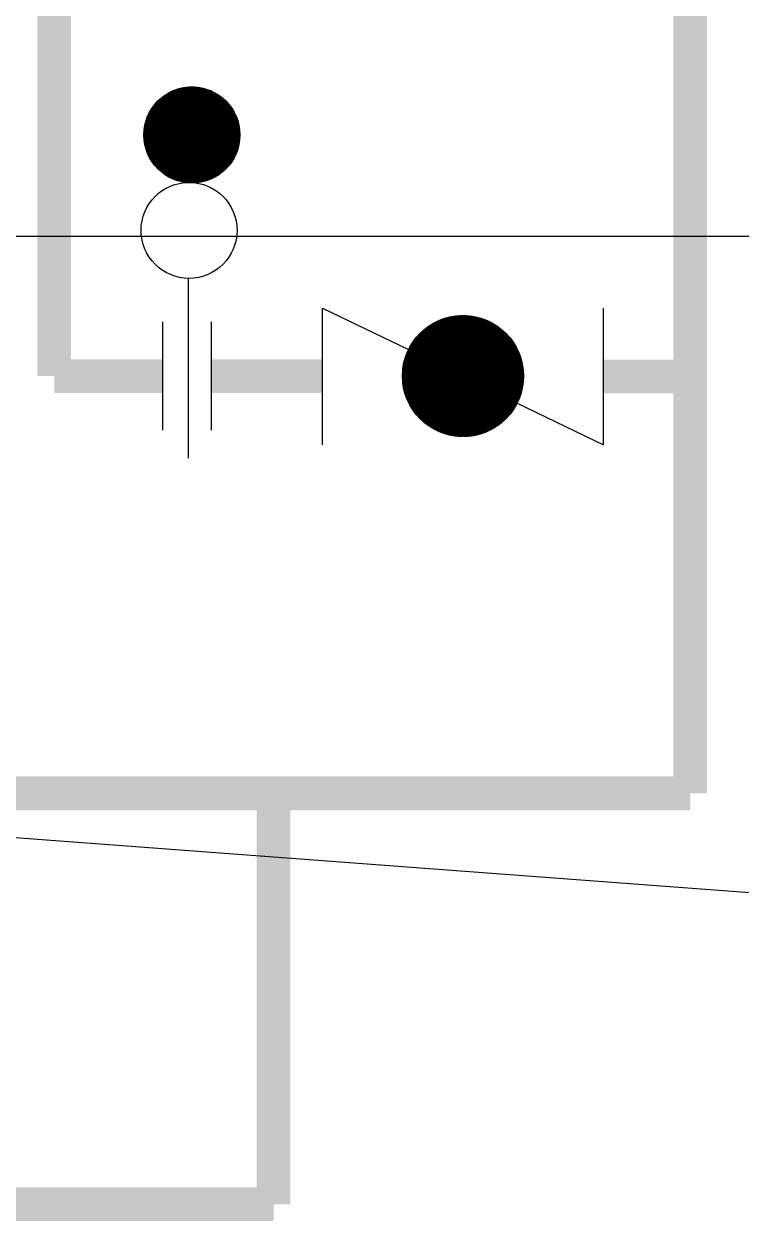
# Model space of a CAD drawing. Extents: x -22909.9 to -22897.8, y -4.7 to 4.1.
# Drawn here: x -22907.154 to -22906.835, y -0.223 to 0.309 of the extents above; entities that cross this region are included whole.
import ezdxf

# ---------------------------------------------------------------- set-up
doc = ezdxf.new("R2010")
doc.units = 0
doc.header["$MEASUREMENT"] = 0
doc.layers.get('0').update_dxf_attribs({"linetype": 'CONTINUOUS'})
for name, color, linetype in [('CALOR', 1, 'CONTINUOUS'), ('DESCARGA', 5, 'CONTINUOUS'), ('DIB-018', 6, 'CONTINUOUS'), ('DIB-065', 4, 'CONTINUOUS')]:
    doc.layers.add(name, color=color, linetype=linetype)

# ---------------------------------------------------------------- blocks, each defined once
blk = doc.blocks.new('*X15')
at = {"color": 0}
for p, q in [((7.539, 3.87018), (7.56069, 3.89187)), ((7.539, 3.87035), (7.56052, 3.89187)), ((7.539, 3.87053), (7.56034, 3.89187)), ((7.539, 3.87071), (7.56016, 3.89187)), ((7.539, 3.87089), (7.55998, 3.89187)), ((7.53901, 3.86983), (7.56104, 3.89186)), ((7.53901, 3.87001), (7.56087, 3.89186)), ((7.53901, 3.87107), (7.5598, 3.89186)), ((7.53901, 3.87125), (7.55962, 3.89186)), ((7.53902, 3.86966), (7.56121, 3.89185)), ((7.53902, 3.87143), (7.55944, 3.89185)), ((7.53903, 3.86949), (7.56138, 3.89185)), ((7.53903, 3.86933), (7.56154, 3.89184)), ((7.53903, 3.87162), (7.55925, 3.89184)), ((7.53904, 3.86916), (7.56171, 3.89183)), ((7.53904, 3.87181), (7.55907, 3.89183)), ((7.53905, 3.87199), (7.55888, 3.89182)), ((7.53906, 3.86899), (7.56188, 3.89182)), ((7.53906, 3.87218), (7.55869, 3.89181)), ((7.53907, 3.86883), (7.56204, 3.8918)), ((7.53908, 3.86867), (7.5622, 3.89179)), ((7.53908, 3.87238), (7.55849, 3.89179)), ((7.5391, 3.86851), (7.56237, 3.89177)), ((7.5391, 3.87257), (7.5583, 3.89177)), ((7.53911, 3.86834), (7.56253, 3.89176)), ((7.53912, 3.87277), (7.5581, 3.89175)), ((7.53913, 3.86818), (7.56269, 3.89174)), ((7.53914, 3.87297), (7.5579, 3.89173)), ((7.53915, 3.86803), (7.56284, 3.89172)), ((7.53916, 3.87317), (7.5577, 3.89171)), ((7.53917, 3.86787), (7.563, 3.8917)), ((7.53919, 3.86771), (7.56316, 3.89168)), ((7.53919, 3.87337), (7.5575, 3.89168)), ((7.53921, 3.86756), (7.56331, 3.89166)), ((7.53922, 3.87358), (7.55729, 3.89165)), ((7.53923, 3.8674), (7.56347, 3.89164)), ((7.53925, 3.86725), (7.56362, 3.89162)), ((7.53925, 3.87378), (7.55709, 3.89162)), ((7.53928, 3.8671), (7.56377, 3.89159)), ((7.53928, 3.87399), (7.55688, 3.89159)), ((7.5393, 3.86694), (7.56393, 3.89157)), ((7.53932, 3.87421), (7.55666, 3.89155)), ((7.53933, 3.86679), (7.56408, 3.89154)), ((7.53936, 3.86664), (7.56423, 3.89151)), ((7.53936, 3.87442), (7.55645, 3.89151)), ((7.53939, 3.8665), (7.56438, 3.89149)), ((7.5394, 3.87464), (7.55623, 3.89147)), ((7.53941, 3.86635), (7.56452, 3.89146)), ((7.53944, 3.8662), (7.56467, 3.89143)), ((7.53944, 3.87486), (7.55601, 3.89143)), ((7.53947, 3.86606), (7.56482, 3.8914)), ((7.53949, 3.87509), (7.55578, 3.89138)), ((7.53951, 3.86591), (7.56496, 3.89136)), ((7.53954, 3.86577), (7.5651, 3.89133)), ((7.53954, 3.87531), (7.55556, 3.89133)), ((7.53957, 3.86562), (7.56525, 3.8913)), ((7.5396, 3.87555), (7.55532, 3.89127)), ((7.53961, 3.86548), (7.56539, 3.89126)), ((7.53964, 3.86534), (7.56553, 3.89123)), ((7.53965, 3.87578), (7.55509, 3.89122)), ((7.53968, 3.8652), (7.56567, 3.89119)), ((7.53971, 3.86506), (7.56581, 3.89116)), ((7.53972, 3.87602), (7.55485, 3.89115)), ((7.53975, 3.86492), (7.56595, 3.89112)), ((7.53978, 3.87626), (7.55461, 3.89109)), ((7.53979, 3.86478), (7.56609, 3.89108)), ((7.53983, 3.86464), (7.56623, 3.89104)), ((7.53985, 3.87651), (7.55436, 3.89102)), ((7.53987, 3.8645), (7.56637, 3.891)), ((7.53991, 3.86437), (7.5665, 3.89096)), ((7.53993, 3.87676), (7.55411, 3.89094)), ((7.53995, 3.86423), (7.56664, 3.89092)), ((7.53999, 3.8641), (7.56677, 3.89088)), ((7.54001, 3.87702), (7.55385, 3.89086)), ((7.54004, 3.86396), (7.56691, 3.89083)), ((7.54008, 3.86383), (7.56704, 3.89079)), ((7.54009, 3.87728), (7.55359, 3.89078)), ((7.54012, 3.8637), (7.56717, 3.89075)), ((7.54017, 3.86357), (7.5673, 3.8907)), ((7.54019, 3.87755), (7.55332, 3.89068)), ((7.54021, 3.86344), (7.56743, 3.89066)), ((7.54026, 3.86331), (7.56756, 3.89061)), ((7.54028, 3.87782), (7.55305, 3.89059)), ((7.54031, 3.86318), (7.56769, 3.89056)), ((7.54036, 3.86305), (7.56782, 3.89051)), ((7.54039, 3.87811), (7.55277, 3.89048)), ((7.5404, 3.86292), (7.56795, 3.89047)), ((7.54045, 3.86279), (7.56808, 3.89042)), ((7.5405, 3.86266), (7.56821, 3.89037)), ((7.5405, 3.87839), (7.55248, 3.89037)), ((7.54055, 3.86254), (7.56833, 3.89032)), ((7.54061, 3.86241), (7.56846, 3.89027)), ((7.54062, 3.87869), (7.55218, 3.89025)), ((7.54066, 3.86229), (7.56858, 3.89021)), ((7.54071, 3.86216), (7.56871, 3.89016)), ((7.54075, 3.879), (7.55187, 3.89012)), ((7.54076, 3.86204), (7.56883, 3.89011)), ((7.54082, 3.86192), (7.56895, 3.89005)), ((7.54087, 3.86179), (7.56908, 3.89)), ((7.54089, 3.87931), (7.55156, 3.88998)), ((7.54093, 3.86167), (7.5692, 3.88994)), ((7.54098, 3.86155), (7.56932, 3.88989)), ((7.54104, 3.86143), (7.56944, 3.88983)), ((7.54104, 3.87964), (7.55123, 3.88983)), ((7.5411, 3.86131), (7.56956, 3.88978)), ((7.54115, 3.86119), (7.56968, 3.88972)), ((7.54121, 3.86107), (7.5698, 3.88966)), ((7.54121, 3.87998), (7.55089, 3.88966)), ((7.54127, 3.86096), (7.56991, 3.8896)), ((7.54133, 3.86084), (7.57003, 3.88954)), ((7.54139, 3.86072), (7.57015, 3.88948)), ((7.54139, 3.88034), (7.55053, 3.88948)), ((7.54145, 3.86061), (7.57027, 3.88942)), ((7.54151, 3.86049), (7.57038, 3.88936)), ((7.54157, 3.86038), (7.5705, 3.8893)), ((7.54159, 3.88072), (7.55015, 3.88928)), ((7.54164, 3.86026), (7.57061, 3.88924)), ((7.5417, 3.86015), (7.57072, 3.88917)), ((7.54176, 3.86003), (7.57084, 3.88911)), ((7.54181, 3.88112), (7.54975, 3.88906)), ((7.54183, 3.85992), (7.57095, 3.88904)), ((7.54189, 3.85981), (7.57106, 3.88898)), ((7.54196, 3.8597), (7.57117, 3.88891)), ((7.54202, 3.85959), (7.57128, 3.88885)), ((7.54206, 3.88155), (7.54933, 3.88881)), ((7.54209, 3.85948), (7.57139, 3.88878)), ((7.54216, 3.85937), (7.5715, 3.88872)), ((7.54222, 3.85926), (7.57161, 3.88865)), ((7.54229, 3.85915), (7.57172, 3.88858)), ((7.54235, 3.88201), (7.54886, 3.88852)), ((7.54236, 3.85904), (7.57183, 3.88851)), ((7.54243, 3.85893), (7.57194, 3.88844)), ((7.5425, 3.85883), (7.57204, 3.88837)), ((7.54257, 3.85872), (7.57215, 3.8883)), ((7.54264, 3.85861), (7.57226, 3.88823)), ((7.54269, 3.88253), (7.54834, 3.88818)), ((7.54271, 3.85851), (7.57236, 3.88816)), ((7.54278, 3.8584), (7.57247, 3.88809)), ((7.54286, 3.8583), (7.57257, 3.88802)), ((7.54293, 3.8582), (7.57268, 3.88794)), ((7.543, 3.85809), (7.57278, 3.88787)), ((7.54308, 3.85799), (7.57288, 3.88779)), ((7.54311, 3.88313), (7.54774, 3.88776)), ((7.54315, 3.85789), (7.57298, 3.88772)), ((7.54323, 3.85779), (7.57309, 3.88764)), ((7.5433, 3.85768), (7.57319, 3.88757)), ((7.54338, 3.85758), (7.57329, 3.88749)), ((7.54346, 3.85748), (7.57339, 3.88742)), ((7.54353, 3.85738), (7.57349, 3.88734)), ((7.54361, 3.85729), (7.57358, 3.88726)), ((7.54369, 3.85719), (7.57368, 3.88718)), ((7.54369, 3.88388), (7.54699, 3.88718)), ((7.54377, 3.85709), (7.57378, 3.8871)), ((7.54385, 3.85699), (7.57388, 3.88702)), ((7.54393, 3.8569), (7.57398, 3.88694)), ((7.54401, 3.8568), (7.57407, 3.88686)), ((7.54409, 3.8567), (7.57417, 3.88678)), ((7.54417, 3.85661), (7.57426, 3.8867)), ((7.54425, 3.85651), (7.57436, 3.88662)), ((7.54433, 3.85642), (7.57445, 3.88654)), ((7.54442, 3.85633), (7.57455, 3.88645)), ((7.5445, 3.85623), (7.57464, 3.88637)), ((7.54459, 3.85614), (7.57473, 3.88629)), ((7.54467, 3.85605), (7.57482, 3.8862)), ((7.54476, 3.85596), (7.57491, 3.88612)), ((7.54484, 3.85587), (7.57501, 3.88603)), ((7.54493, 3.85577), (7.5751, 3.88594)), ((7.54501, 3.85568), (7.57519, 3.88586)), ((7.54502, 3.88539), (7.54548, 3.88585)), ((7.5451, 3.8556), (7.57528, 3.88577)), ((7.54519, 3.85551), (7.57536, 3.88568)), ((7.54528, 3.85542), (7.57545, 3.88559)), ((7.54537, 3.85533), (7.57554, 3.8855)), ((7.54546, 3.85524), (7.57563, 3.88542)), ((7.54555, 3.85516), (7.57572, 3.88533)), ((7.54564, 3.85507), (7.5758, 3.88523)), ((7.54573, 3.85498), (7.57589, 3.88514)), ((7.54582, 3.8549), (7.57597, 3.88505)), ((7.54591, 3.85481), (7.57606, 3.88496)), ((7.546, 3.85473), (7.57614, 3.88487)), ((7.5461, 3.85464), (7.57623, 3.88478)), ((7.54619, 3.85456), (7.57631, 3.88468)), ((7.54628, 3.85448), (7.57639, 3.88459)), ((7.54638, 3.8544), (7.57647, 3.88449)), ((7.54647, 3.85431), (7.57656, 3.8844)), ((7.54657, 3.85423), (7.57664, 3.8843)), ((7.54666, 3.85415), (7.57672, 3.88421)), ((7.54676, 3.85407), (7.5768, 3.88411)), ((7.54686, 3.85399), (7.57688, 3.88401)), ((7.54696, 3.85391), (7.57696, 3.88392)), ((7.54705, 3.85384), (7.57704, 3.88382)), ((7.54715, 3.85376), (7.57711, 3.88372)), ((7.54725, 3.85368), (7.57719, 3.88362)), ((7.54735, 3.8536), (7.57727, 3.88352)), ((7.54745, 3.85353), (7.57734, 3.88342)), ((7.54755, 3.85345), (7.57742, 3.88332)), ((7.54765, 3.85337), (7.5775, 3.88322)), ((7.54776, 3.8533), (7.57757, 3.88311)), ((7.54786, 3.85323), (7.57765, 3.88301)), ((7.54796, 3.85315), (7.57772, 3.88291)), ((7.54807, 3.85308), (7.57779, 3.88281)), ((7.54817, 3.85301), (7.57786, 3.8827)), ((7.54827, 3.85293), (7.57794, 3.8826)), ((7.54838, 3.85286), (7.57801, 3.88249)), ((7.54848, 3.85279), (7.57808, 3.88239)), ((7.54859, 3.85272), (7.57815, 3.88228)), ((7.5487, 3.85265), (7.57822, 3.88217)), ((7.54881, 3.85258), (7.57829, 3.88207)), ((7.54891, 3.85251), (7.57836, 3.88196)), ((7.54902, 3.85244), (7.57843, 3.88185)), ((7.54913, 3.85238), (7.57849, 3.88174)), ((7.54924, 3.85231), (7.57856, 3.88163)), ((7.54935, 3.85224), (7.57863, 3.88152)), ((7.54946, 3.85218), (7.57869, 3.88141)), ((7.54957, 3.85211), (7.57876, 3.8813)), ((7.54968, 3.85205), (7.57882, 3.88119)), ((7.5498, 3.85198), (7.57889, 3.88107)), ((7.54991, 3.85192), (7.57895, 3.88096)), ((7.55002, 3.85185), (7.57902, 3.88085)), ((7.55014, 3.85179), (7.57908, 3.88073)), ((7.55025, 3.85173), (7.57914, 3.88062)), ((7.55037, 3.85167), (7.5792, 3.8805)), ((7.55048, 3.85161), (7.57926, 3.88039)), ((7.5506, 3.85155), (7.57932, 3.88027)), ((7.55072, 3.85149), (7.57938, 3.88015)), ((7.55083, 3.85143), (7.57944, 3.88004)), ((7.55095, 3.85137), (7.5795, 3.87992)), ((7.55107, 3.85131), (7.57956, 3.8798)), ((7.55119, 3.85126), (7.57962, 3.87968)), ((7.55131, 3.8512), (7.57967, 3.87956)), ((7.55143, 3.85114), (7.57973, 3.87944)), ((7.55155, 3.85109), (7.57978, 3.87932)), ((7.55168, 3.85103), (7.57984, 3.87919)), ((7.5518, 3.85098), (7.57989, 3.87907)), ((7.55192, 3.85093), (7.57995, 3.87895)), ((7.55205, 3.85087), (7.58, 3.87882)), ((7.55217, 3.85082), (7.58005, 3.8787)), ((7.5523, 3.85077), (7.5801, 3.87857)), ((7.55242, 3.85072), (7.58015, 3.87845)), ((7.55255, 3.85067), (7.5802, 3.87832)), ((7.55268, 3.85062), (7.58025, 3.87819)), ((7.5528, 3.85057), (7.5803, 3.87807)), ((7.55293, 3.85052), (7.58035, 3.87794)), ((7.55306, 3.85047), (7.5804, 3.87781)), ((7.55319, 3.85043), (7.58044, 3.87768)), ((7.55332, 3.85038), (7.58049, 3.87755)), ((7.55346, 3.85034), (7.58053, 3.87742)), ((7.55359, 3.85029), (7.58058, 3.87728)), ((7.55372, 3.85025), (7.58062, 3.87715)), ((7.55385, 3.85021), (7.58067, 3.87702)), ((7.55399, 3.85016), (7.58071, 3.87688)), ((7.55412, 3.85012), (7.58075, 3.87675)), ((7.55426, 3.85008), (7.58079, 3.87661)), ((7.5544, 3.85004), (7.58083, 3.87647)), ((7.55453, 3.85), (7.58087, 3.87634)), ((7.55467, 3.84996), (7.58091, 3.8762)), ((7.55481, 3.84992), (7.58095, 3.87606)), ((7.55495, 3.84989), (7.58098, 3.87592)), ((7.55509, 3.84985), (7.58102, 3.87578)), ((7.55523, 3.84982), (7.58105, 3.87564)), ((7.55537, 3.84978), (7.58109, 3.8755)), ((7.55552, 3.84975), (7.58112, 3.87535)), ((7.55566, 3.84972), (7.58116, 3.87521)), ((7.55581, 3.84968), (7.58119, 3.87506)), ((7.55595, 3.84965), (7.58122, 3.87492)), ((7.5561, 3.84962), (7.58125, 3.87477)), ((7.55625, 3.84959), (7.58128, 3.87462)), ((7.55639, 3.84956), (7.58131, 3.87448)), ((7.55654, 3.84954), (7.58133, 3.87433)), ((7.55669, 3.84951), (7.58136, 3.87418)), ((7.55685, 3.84948), (7.58139, 3.87403)), ((7.557, 3.84946), (7.58141, 3.87387)), ((7.55715, 3.84944), (7.58144, 3.87372)), ((7.5573, 3.84941), (7.58146, 3.87357)), ((7.55746, 3.84939), (7.58148, 3.87341)), ((7.55762, 3.84937), (7.5815, 3.87326)), ((7.55777, 3.84935), (7.58152, 3.8731)), ((7.55793, 3.84933), (7.58154, 3.87294)), ((7.55809, 3.84932), (7.58156, 3.87278)), ((7.55825, 3.8493), (7.58157, 3.87262)), ((7.55841, 3.84928), (7.58159, 3.87246)), ((7.55857, 3.84927), (7.5816, 3.8723)), ((7.55874, 3.84926), (7.58161, 3.87213)), ((7.5589, 3.84924), (7.58163, 3.87197)), ((7.55907, 3.84923), (7.58164, 3.8718)), ((7.55924, 3.84922), (7.58165, 3.87163)), ((7.55941, 3.84922), (7.58165, 3.87146)), ((7.55958, 3.84921), (7.58166, 3.87129)), ((7.55975, 3.8492), (7.58167, 3.87112)), ((7.55992, 3.8492), (7.58167, 3.87095)), ((7.56009, 3.8492), (7.58167, 3.87078)), ((7.56027, 3.8492), (7.58167, 3.8706)), ((7.56045, 3.8492), (7.58167, 3.87042)), ((7.56063, 3.8492), (7.58167, 3.87025)), ((7.56081, 3.8492), (7.58167, 3.87007)), ((7.56099, 3.84921), (7.58166, 3.86988)), ((7.56117, 3.84921), (7.58166, 3.8697)), ((7.56135, 3.84922), (7.58165, 3.86952)), ((7.56154, 3.84923), (7.58164, 3.86933)), ((7.56173, 3.84924), (7.58163, 3.86914)), ((7.56192, 3.84926), (7.58162, 3.86895)), ((7.56211, 3.84927), (7.5816, 3.86876)), ((7.56231, 3.84929), (7.58158, 3.86857)), ((7.5625, 3.84931), (7.58156, 3.86837)), ((7.5627, 3.84933), (7.58154, 3.86817)), ((7.5629, 3.84935), (7.58152, 3.86797)), ((7.5631, 3.84938), (7.58149, 3.86777)), ((7.56331, 3.8494), (7.58147, 3.86757)), ((7.56351, 3.84943), (7.58144, 3.86736)), ((7.56372, 3.84947), (7.5814, 3.86715)), ((7.56393, 3.8495), (7.58137, 3.86694)), ((7.56415, 3.84954), (7.58133, 3.86672)), ((7.56437, 3.84958), (7.58129, 3.86651)), ((7.56459, 3.84962), (7.58125, 3.86628)), ((7.56481, 3.84967), (7.5812, 3.86606)), ((7.56504, 3.84972), (7.58115, 3.86583)), ((7.56527, 3.84977), (7.5811, 3.8656)), ((7.5655, 3.84983), (7.58104, 3.86537)), ((7.56574, 3.84989), (7.58098, 3.86513)), ((7.56598, 3.84996), (7.58091, 3.86489)), ((7.56622, 3.85002), (7.58085, 3.86465)), ((7.56647, 3.8501), (7.58077, 3.8644)), ((7.56673, 3.85018), (7.58069, 3.86414)), ((7.56699, 3.85026), (7.58061, 3.86388)), ((7.56726, 3.85035), (7.58052, 3.86361)), ((7.56753, 3.85045), (7.58043, 3.86334)), ((7.56781, 3.85055), (7.58032, 3.86306)), ((7.56809, 3.85066), (7.58021, 3.86278)), ((7.56839, 3.85077), (7.5801, 3.86248)), ((7.56869, 3.8509), (7.57997, 3.86218)), ((7.569, 3.85104), (7.57984, 3.86187)), ((7.56933, 3.85118), (7.57969, 3.86154)), ((7.56966, 3.85134), (7.57953, 3.86121)), ((7.57002, 3.85152), (7.57935, 3.86086)), ((7.57039, 3.85171), (7.57916, 3.86049)), ((7.57078, 3.85192), (7.57895, 3.8601)), ((7.57119, 3.85216), (7.57871, 3.85968)), ((7.57164, 3.85244), (7.57843, 3.85923)), ((7.57214, 3.85276), (7.57811, 3.85873)), ((7.57271, 3.85315), (7.57772, 3.85817)), ((7.57339, 3.85366), (7.57722, 3.85748)), ((7.57439, 3.85448), (7.57639, 3.85648))]:
    blk.add_line(p, q, dxfattribs=at)
blk = doc.blocks.new('*X13')
at = {"color": 0}
for p, q in [((7.65391, 3.76288), (7.68126, 3.79023)), ((7.65391, 3.76306), (7.68109, 3.79023)), ((7.65391, 3.76323), (7.68091, 3.79023)), ((7.65391, 3.76341), (7.68073, 3.79023)), ((7.65391, 3.76359), (7.68056, 3.79023)), ((7.65391, 3.76376), (7.68038, 3.79023)), ((7.65392, 3.76271), (7.68143, 3.79023)), ((7.65392, 3.76395), (7.6802, 3.79023)), ((7.65392, 3.76254), (7.68161, 3.79022)), ((7.65392, 3.76413), (7.68002, 3.79022)), ((7.65393, 3.76236), (7.68178, 3.79022)), ((7.65393, 3.76219), (7.68195, 3.79021)), ((7.65393, 3.76431), (7.67983, 3.79021)), ((7.65393, 3.76449), (7.67965, 3.79021)), ((7.65394, 3.76202), (7.68212, 3.7902)), ((7.65394, 3.76468), (7.67946, 3.7902)), ((7.65395, 3.76186), (7.68229, 3.79019)), ((7.65395, 3.76487), (7.67928, 3.79019)), ((7.65396, 3.76169), (7.68245, 3.79018)), ((7.65396, 3.76505), (7.67909, 3.79018)), ((7.65397, 3.76152), (7.68262, 3.79017)), ((7.65398, 3.76136), (7.68278, 3.79016)), ((7.65398, 3.76524), (7.6789, 3.79016)), ((7.65399, 3.76119), (7.68295, 3.79015)), ((7.65399, 3.76544), (7.67871, 3.79015)), ((7.65401, 3.76103), (7.68311, 3.79014)), ((7.65401, 3.76563), (7.67851, 3.79013)), ((7.65402, 3.76087), (7.68327, 3.79012)), ((7.65403, 3.76582), (7.67832, 3.79012)), ((7.65404, 3.76071), (7.68344, 3.79011)), ((7.65404, 3.76602), (7.67812, 3.7901)), ((7.65405, 3.76055), (7.6836, 3.79009)), ((7.65406, 3.76622), (7.67793, 3.79008)), ((7.65407, 3.76039), (7.68376, 3.79007)), ((7.65409, 3.76023), (7.68391, 3.79005)), ((7.65409, 3.76641), (7.67773, 3.79005)), ((7.65411, 3.76007), (7.68407, 3.79004)), ((7.65411, 3.76661), (7.67753, 3.79003)), ((7.65413, 3.75991), (7.68423, 3.79002)), ((7.65414, 3.76682), (7.67732, 3.79)), ((7.65415, 3.75976), (7.68439, 3.79)), ((7.65416, 3.76702), (7.67712, 3.78998)), ((7.65417, 3.7596), (7.68454, 3.78997)), ((7.65419, 3.75945), (7.6847, 3.78995)), ((7.65419, 3.76723), (7.67691, 3.78995)), ((7.65421, 3.75929), (7.68485, 3.78993)), ((7.65423, 3.76744), (7.67671, 3.78992)), ((7.65424, 3.75914), (7.685, 3.78991)), ((7.65426, 3.75899), (7.68516, 3.78988)), ((7.65426, 3.76765), (7.6765, 3.78988)), ((7.65429, 3.75883), (7.68531, 3.78986)), ((7.65429, 3.76786), (7.67628, 3.78985)), ((7.65431, 3.75868), (7.68546, 3.78983)), ((7.65433, 3.76807), (7.67607, 3.78981)), ((7.65434, 3.75853), (7.68561, 3.7898)), ((7.65437, 3.75838), (7.68576, 3.78978)), ((7.65437, 3.76829), (7.67585, 3.78977)), ((7.65439, 3.75824), (7.68591, 3.78975)), ((7.65441, 3.76851), (7.67563, 3.78973)), ((7.65442, 3.75809), (7.68605, 3.78972)), ((7.65445, 3.75794), (7.6862, 3.78969)), ((7.65446, 3.76873), (7.67541, 3.78968)), ((7.65448, 3.75779), (7.68635, 3.78966)), ((7.6545, 3.76895), (7.67519, 3.78964)), ((7.65451, 3.75765), (7.68649, 3.78963)), ((7.65455, 3.7575), (7.68664, 3.7896)), ((7.65455, 3.76918), (7.67496, 3.78959)), ((7.65458, 3.75736), (7.68678, 3.78956)), ((7.65461, 3.76941), (7.67473, 3.78954)), ((7.65461, 3.75722), (7.68693, 3.78953)), ((7.65464, 3.75707), (7.68707, 3.7895)), ((7.65466, 3.76964), (7.6745, 3.78948)), ((7.65468, 3.75693), (7.68721, 3.78946)), ((7.65471, 3.75679), (7.68735, 3.78943)), ((7.65472, 3.76987), (7.67427, 3.78942)), ((7.65475, 3.75665), (7.68749, 3.78939)), ((7.65478, 3.77011), (7.67403, 3.78936)), ((7.65479, 3.75651), (7.68764, 3.78936)), ((7.65482, 3.75637), (7.68777, 3.78932)), ((7.65484, 3.77035), (7.67379, 3.7893)), ((7.65486, 3.75623), (7.68791, 3.78928)), ((7.6549, 3.75609), (7.68805, 3.78924)), ((7.65491, 3.7706), (7.67355, 3.78923)), ((7.65494, 3.75595), (7.68819, 3.7892)), ((7.65498, 3.75581), (7.68833, 3.78916)), ((7.65498, 3.77084), (7.6733, 3.78916)), ((7.65502, 3.75568), (7.68846, 3.78912)), ((7.65506, 3.7711), (7.67305, 3.78909)), ((7.65506, 3.75554), (7.6886, 3.78908)), ((7.6551, 3.75541), (7.68874, 3.78904)), ((7.65513, 3.77135), (7.67279, 3.78901)), ((7.65514, 3.75527), (7.68887, 3.789)), ((7.65518, 3.75514), (7.68901, 3.78896)), ((7.65522, 3.77161), (7.67253, 3.78892)), ((7.65523, 3.755), (7.68914, 3.78891)), ((7.65527, 3.75487), (7.68927, 3.78887)), ((7.6553, 3.77187), (7.67227, 3.78884)), ((7.65532, 3.75474), (7.6894, 3.78883)), ((7.65536, 3.75461), (7.68954, 3.78878)), ((7.6554, 3.77214), (7.672, 3.78875)), ((7.65541, 3.75447), (7.68967, 3.78874)), ((7.65545, 3.75434), (7.6898, 3.78869)), ((7.65549, 3.77241), (7.67173, 3.78865)), ((7.6555, 3.75421), (7.68993, 3.78864)), ((7.65554, 3.75408), (7.69006, 3.7886)), ((7.65559, 3.75395), (7.69019, 3.78855)), ((7.65559, 3.77269), (7.67145, 3.78855)), ((7.65564, 3.75383), (7.69032, 3.7885)), ((7.65569, 3.7537), (7.69044, 3.78845)), ((7.6557, 3.77298), (7.67116, 3.78844)), ((7.65574, 3.75357), (7.69057, 3.7884)), ((7.65579, 3.75344), (7.6907, 3.78835)), ((7.65581, 3.77327), (7.67087, 3.78833)), ((7.65584, 3.75332), (7.69083, 3.7883)), ((7.65589, 3.75319), (7.69095, 3.78825)), ((7.65593, 3.77356), (7.67058, 3.78821)), ((7.65594, 3.75306), (7.69108, 3.7882)), ((7.65599, 3.75294), (7.6912, 3.78815)), ((7.65605, 3.75282), (7.69133, 3.7881)), ((7.65606, 3.77387), (7.67027, 3.78808)), ((7.6561, 3.75269), (7.69145, 3.78804)), ((7.65615, 3.75257), (7.69157, 3.78799)), ((7.6562, 3.77418), (7.66996, 3.78794)), ((7.65621, 3.75245), (7.6917, 3.78794)), ((7.65626, 3.75232), (7.69182, 3.78788)), ((7.65631, 3.7522), (7.69194, 3.78783)), ((7.65634, 3.7745), (7.66964, 3.7878)), ((7.65637, 3.75208), (7.69206, 3.78777)), ((7.65643, 3.75196), (7.69218, 3.78772)), ((7.65648, 3.75184), (7.6923, 3.78766)), ((7.65649, 3.77483), (7.66931, 3.78765)), ((7.65654, 3.75172), (7.69242, 3.7876)), ((7.6566, 3.7516), (7.69254, 3.78755)), ((7.65665, 3.75148), (7.69266, 3.78749)), ((7.65666, 3.77517), (7.66897, 3.78748)), ((7.65671, 3.75136), (7.69278, 3.78743)), ((7.65677, 3.75124), (7.6929, 3.78737)), ((7.65683, 3.75113), (7.69301, 3.78731)), ((7.65684, 3.77553), (7.66862, 3.78731)), ((7.65689, 3.75101), (7.69313, 3.78725)), ((7.65695, 3.75089), (7.69325, 3.78719)), ((7.65701, 3.75078), (7.69336, 3.78713)), ((7.65703, 3.77589), (7.66825, 3.78712)), ((7.65707, 3.75066), (7.69348, 3.78707)), ((7.65714, 3.75055), (7.69359, 3.78701)), ((7.6572, 3.75043), (7.69371, 3.78694)), ((7.65723, 3.77628), (7.66787, 3.78691)), ((7.65726, 3.75032), (7.69382, 3.78688)), ((7.65732, 3.7502), (7.69394, 3.78682)), ((7.65739, 3.75009), (7.69405, 3.78676)), ((7.65745, 3.74998), (7.69416, 3.78669)), ((7.65746, 3.77668), (7.66746, 3.78668)), ((7.65752, 3.74987), (7.69428, 3.78663)), ((7.65758, 3.74975), (7.69439, 3.78656)), ((7.65765, 3.74964), (7.6945, 3.7865)), ((7.65771, 3.7771), (7.66704, 3.78644)), ((7.65771, 3.74953), (7.69461, 3.78643)), ((7.65778, 3.74942), (7.69472, 3.78636)), ((7.65784, 3.74931), (7.69483, 3.7863)), ((7.65791, 3.7492), (7.69494, 3.78623)), ((7.65798, 3.74909), (7.69505, 3.78616)), ((7.65798, 3.77756), (7.66659, 3.78616)), ((7.65805, 3.74898), (7.69516, 3.78609)), ((7.65812, 3.74888), (7.69527, 3.78603)), ((7.65818, 3.74877), (7.69537, 3.78596)), ((7.65825, 3.74866), (7.69548, 3.78589)), ((7.65829, 3.77805), (7.6661, 3.78585)), ((7.65832, 3.74855), (7.69559, 3.78582)), ((7.65839, 3.74845), (7.69569, 3.78575)), ((7.65846, 3.74834), (7.6958, 3.78568)), ((7.65854, 3.74824), (7.69591, 3.78561)), ((7.65861, 3.74813), (7.69601, 3.78553)), ((7.65865, 3.77858), (7.66556, 3.78549)), ((7.65868, 3.74803), (7.69612, 3.78546)), ((7.65875, 3.74792), (7.69622, 3.78539)), ((7.65882, 3.74782), (7.69632, 3.78532)), ((7.6589, 3.74771), (7.69643, 3.78524)), ((7.65897, 3.74761), (7.69653, 3.78517)), ((7.65905, 3.74751), (7.69663, 3.7851)), ((7.65908, 3.77919), (7.66495, 3.78506)), ((7.65912, 3.74741), (7.69674, 3.78502)), ((7.6592, 3.7473), (7.69684, 3.78495)), ((7.65927, 3.7472), (7.69694, 3.78487)), ((7.65935, 3.7471), (7.69704, 3.78479)), ((7.65942, 3.747), (7.69714, 3.78472)), ((7.6595, 3.7469), (7.69724, 3.78464)), ((7.65958, 3.7468), (7.69734, 3.78456)), ((7.65963, 3.77992), (7.66423, 3.78451)), ((7.65965, 3.7467), (7.69744, 3.78449)), ((7.65973, 3.7466), (7.69754, 3.78441)), ((7.65981, 3.74651), (7.69764, 3.78433)), ((7.65989, 3.74641), (7.69773, 3.78425)), ((7.65997, 3.74631), (7.69783, 3.78417)), ((7.66005, 3.74621), (7.69793, 3.78409)), ((7.66013, 3.74612), (7.69803, 3.78401)), ((7.66021, 3.74602), (7.69812, 3.78393)), ((7.66029, 3.74592), (7.69822, 3.78385)), ((7.66037, 3.74583), (7.69831, 3.78377)), ((7.66045, 3.74573), (7.69841, 3.78369)), ((7.66045, 3.78091), (7.66323, 3.78369)), ((7.66054, 3.74564), (7.6985, 3.78361)), ((7.66062, 3.74554), (7.6986, 3.78352)), ((7.6607, 3.74545), (7.69869, 3.78344)), ((7.66078, 3.74536), (7.69878, 3.78336)), ((7.66087, 3.74526), (7.69888, 3.78327)), ((7.66095, 3.74517), (7.69897, 3.78319)), ((7.66104, 3.74508), (7.69906, 3.78311)), ((7.66112, 3.74499), (7.69915, 3.78302)), ((7.66121, 3.7449), (7.69925, 3.78293)), ((7.66129, 3.74481), (7.69934, 3.78285)), ((7.66138, 3.74471), (7.69943, 3.78276)), ((7.66147, 3.74462), (7.69952, 3.78268)), ((7.66155, 3.74454), (7.69961, 3.78259)), ((7.66164, 3.74445), (7.6997, 3.7825)), ((7.66173, 3.74436), (7.69979, 3.78241)), ((7.66182, 3.74427), (7.69987, 3.78233)), ((7.66191, 3.74418), (7.69996, 3.78224)), ((7.66199, 3.74409), (7.70005, 3.78215)), ((7.66208, 3.74401), (7.70014, 3.78206)), ((7.66217, 3.74392), (7.70022, 3.78197)), ((7.66226, 3.74383), (7.70031, 3.78188)), ((7.66236, 3.74375), (7.7004, 3.78179)), ((7.66245, 3.74366), (7.70048, 3.7817)), ((7.66254, 3.74358), (7.70057, 3.7816)), ((7.66263, 3.74349), (7.70065, 3.78151)), ((7.66272, 3.74341), (7.70074, 3.78142)), ((7.66282, 3.74332), (7.70082, 3.78133)), ((7.66291, 3.74324), (7.7009, 3.78123)), ((7.663, 3.74316), (7.70099, 3.78114)), ((7.6631, 3.74307), (7.70107, 3.78105)), ((7.66319, 3.74299), (7.70115, 3.78095)), ((7.66329, 3.74291), (7.70123, 3.78086)), ((7.66338, 3.74283), (7.70131, 3.78076)), ((7.66348, 3.74275), (7.7014, 3.78067)), ((7.66357, 3.74267), (7.70148, 3.78057)), ((7.66367, 3.74259), (7.70156, 3.78047)), ((7.66377, 3.74251), (7.70164, 3.78038)), ((7.66386, 3.74243), (7.70172, 3.78028)), ((7.66396, 3.74235), (7.70179, 3.78018)), ((7.66406, 3.74227), (7.70187, 3.78008)), ((7.66416, 3.74219), (7.70195, 3.77998)), ((7.66426, 3.74211), (7.70203, 3.77988)), ((7.66436, 3.74204), (7.70211, 3.77979)), ((7.66446, 3.74196), (7.70218, 3.77969)), ((7.66456, 3.74188), (7.70226, 3.77958)), ((7.66466, 3.74181), (7.70234, 3.77948)), ((7.66476, 3.74173), (7.70241, 3.77938)), ((7.66486, 3.74166), (7.70249, 3.77928)), ((7.66496, 3.74158), (7.70256, 3.77918)), ((7.66506, 3.74151), (7.70264, 3.77908)), ((7.66517, 3.74143), (7.70271, 3.77897)), ((7.66527, 3.74136), (7.70278, 3.77887)), ((7.66537, 3.74129), (7.70286, 3.77877)), ((7.66548, 3.74121), (7.70293, 3.77866)), ((7.66558, 3.74114), (7.703, 3.77856)), ((7.66569, 3.74107), (7.70307, 3.77845)), ((7.66579, 3.741), (7.70314, 3.77835)), ((7.6659, 3.74093), (7.70322, 3.77824)), ((7.66601, 3.74086), (7.70329, 3.77814)), ((7.66611, 3.74079), (7.70336, 3.77803)), ((7.66622, 3.74072), (7.70343, 3.77792)), ((7.66633, 3.74065), (7.70349, 3.77781)), ((7.66644, 3.74058), (7.70356, 3.77771)), ((7.66654, 3.74051), (7.70363, 3.7776)), ((7.66665, 3.74044), (7.7037, 3.77749)), ((7.66676, 3.74038), (7.70377, 3.77738)), ((7.66687, 3.74031), (7.70383, 3.77727)), ((7.66698, 3.74024), (7.7039, 3.77716)), ((7.66709, 3.74018), (7.70397, 3.77705)), ((7.6672, 3.74011), (7.70403, 3.77694)), ((7.66732, 3.74005), (7.7041, 3.77683)), ((7.66743, 3.73998), (7.70416, 3.77671)), ((7.66754, 3.73992), (7.70423, 3.7766)), ((7.66765, 3.73985), (7.70429, 3.77649)), ((7.66777, 3.73979), (7.70435, 3.77637)), ((7.66788, 3.73973), (7.70442, 3.77626)), ((7.668, 3.73966), (7.70448, 3.77615)), ((7.66811, 3.7396), (7.70454, 3.77603)), ((7.66823, 3.73954), (7.7046, 3.77592)), ((7.66834, 3.73948), (7.70466, 3.7758)), ((7.66846, 3.73942), (7.70472, 3.77568)), ((7.66857, 3.73936), (7.70478, 3.77557)), ((7.66869, 3.7393), (7.70484, 3.77545)), ((7.66881, 3.73924), (7.7049, 3.77533)), ((7.66893, 3.73918), (7.70496, 3.77521)), ((7.66905, 3.73912), (7.70502, 3.7751)), ((7.66917, 3.73907), (7.70508, 3.77498)), ((7.66929, 3.73901), (7.70513, 3.77486)), ((7.66941, 3.73895), (7.70519, 3.77474)), ((7.66953, 3.7389), (7.70525, 3.77462)), ((7.66965, 3.73884), (7.7053, 3.77449)), ((7.66977, 3.73879), (7.70536, 3.77437)), ((7.66989, 3.73873), (7.70541, 3.77425)), ((7.67001, 3.73868), (7.70546, 3.77413)), ((7.67014, 3.73862), (7.70552, 3.774)), ((7.67026, 3.73857), (7.70557, 3.77388)), ((7.67038, 3.73852), (7.70562, 3.77376)), ((7.67051, 3.73847), (7.70568, 3.77363)), ((7.67063, 3.73841), (7.70573, 3.77351)), ((7.67076, 3.73836), (7.70578, 3.77338)), ((7.67089, 3.73831), (7.70583, 3.77326)), ((7.67101, 3.73826), (7.70588, 3.77313)), ((7.67114, 3.73821), (7.70593, 3.773)), ((7.67127, 3.73816), (7.70598, 3.77287)), ((7.6714, 3.73812), (7.70603, 3.77274)), ((7.67153, 3.73807), (7.70607, 3.77262)), ((7.67166, 3.73802), (7.70612, 3.77249)), ((7.67179, 3.73797), (7.70617, 3.77236)), ((7.67192, 3.73793), (7.70621, 3.77223)), ((7.67205, 3.73788), (7.70626, 3.77209)), ((7.67218, 3.73784), (7.7063, 3.77196)), ((7.67231, 3.73779), (7.70635, 3.77183)), ((7.67244, 3.73775), (7.70639, 3.7717)), ((7.67258, 3.73771), (7.70644, 3.77156)), ((7.67271, 3.73766), (7.70648, 3.77143)), ((7.67285, 3.73762), (7.70652, 3.7713)), ((7.67298, 3.73758), (7.70656, 3.77116)), ((7.67312, 3.73754), (7.7066, 3.77102)), ((7.67325, 3.7375), (7.70664, 3.77089)), ((7.67339, 3.73746), (7.70668, 3.77075)), ((7.67353, 3.73742), (7.70672, 3.77061)), ((7.67367, 3.73738), (7.70676, 3.77047)), ((7.67381, 3.73734), (7.7068, 3.77034)), ((7.67395, 3.73731), (7.70684, 3.7702)), ((7.67409, 3.73727), (7.70687, 3.77006)), ((7.67423, 3.73723), (7.70691, 3.76992)), ((7.67437, 3.7372), (7.70694, 3.76977)), ((7.67451, 3.73716), (7.70698, 3.76963)), ((7.67465, 3.73713), (7.70701, 3.76949)), ((7.6748, 3.7371), (7.70705, 3.76935)), ((7.67494, 3.73706), (7.70708, 3.7692)), ((7.67508, 3.73703), (7.70711, 3.76906)), ((7.67523, 3.737), (7.70714, 3.76891)), ((7.67538, 3.73697), (7.70717, 3.76877)), ((7.67552, 3.73694), (7.7072, 3.76862)), ((7.67567, 3.73691), (7.70723, 3.76847)), ((7.67582, 3.73688), (7.70726, 3.76832)), ((7.67597, 3.73685), (7.70729, 3.76817)), ((7.67612, 3.73683), (7.70732, 3.76802)), ((7.67627, 3.7368), (7.70734, 3.76787)), ((7.67642, 3.73677), (7.70737, 3.76772)), ((7.67657, 3.73675), (7.70739, 3.76757)), ((7.67672, 3.73673), (7.70742, 3.76742)), ((7.67688, 3.7367), (7.70744, 3.76726)), ((7.67703, 3.73668), (7.70746, 3.76711)), ((7.67719, 3.73666), (7.70748, 3.76695)), ((7.67734, 3.73664), (7.7075, 3.7668)), ((7.6775, 3.73662), (7.70752, 3.76664)), ((7.67766, 3.7366), (7.70754, 3.76648)), ((7.67782, 3.73658), (7.70756, 3.76633)), ((7.67798, 3.73656), (7.70758, 3.76617)), ((7.67814, 3.73655), (7.7076, 3.76601)), ((7.6783, 3.73653), (7.70761, 3.76584)), ((7.67846, 3.73652), (7.70763, 3.76568)), ((7.67862, 3.7365), (7.70764, 3.76552)), ((7.67879, 3.73649), (7.70765, 3.76536)), ((7.67895, 3.73648), (7.70766, 3.76519)), ((7.67912, 3.73647), (7.70768, 3.76503)), ((7.67928, 3.73646), (7.70769, 3.76486)), ((7.67945, 3.73645), (7.70769, 3.76469)), ((7.67962, 3.73644), (7.7077, 3.76452)), ((7.67979, 3.73643), (7.70771, 3.76435)), ((7.67996, 3.73643), (7.70772, 3.76418)), ((7.68013, 3.73642), (7.70772, 3.76401)), ((7.68031, 3.73642), (7.70772, 3.76384)), ((7.68048, 3.73641), (7.70773, 3.76366)), ((7.68065, 3.73641), (7.70773, 3.76349)), ((7.68083, 3.73641), (7.70773, 3.76331)), ((7.68101, 3.73641), (7.70773, 3.76313)), ((7.68119, 3.73641), (7.70773, 3.76296)), ((7.68137, 3.73642), (7.70772, 3.76278)), ((7.68155, 3.73642), (7.70772, 3.76259)), ((7.68173, 3.73643), (7.70771, 3.76241)), ((7.68191, 3.73643), (7.70771, 3.76223)), ((7.6821, 3.73644), (7.7077, 3.76204)), ((7.68228, 3.73645), (7.70769, 3.76186)), ((7.68247, 3.73646), (7.70768, 3.76167)), ((7.68266, 3.73648), (7.70767, 3.76148)), ((7.68285, 3.73649), (7.70765, 3.76129)), ((7.68304, 3.7365), (7.70764, 3.7611)), ((7.68324, 3.73652), (7.70762, 3.7609)), ((7.68343, 3.73654), (7.7076, 3.76071)), ((7.68363, 3.73656), (7.70758, 3.76051)), ((7.68383, 3.73658), (7.70756, 3.76031)), ((7.68403, 3.7366), (7.70754, 3.76011)), ((7.68423, 3.73663), (7.70751, 3.75991)), ((7.68443, 3.73666), (7.70749, 3.75971)), ((7.68464, 3.73668), (7.70746, 3.7595)), ((7.68485, 3.73672), (7.70743, 3.7593)), ((7.68506, 3.73675), (7.70739, 3.75909)), ((7.68527, 3.73678), (7.70736, 3.75888)), ((7.68548, 3.73682), (7.70732, 3.75866)), ((7.6857, 3.73686), (7.70728, 3.75845)), ((7.68591, 3.7369), (7.70724, 3.75823)), ((7.68613, 3.73694), (7.7072, 3.75801)), ((7.68636, 3.73699), (7.70715, 3.75779)), ((7.68658, 3.73704), (7.70711, 3.75756)), ((7.68681, 3.73709), (7.70705, 3.75733)), ((7.68704, 3.73714), (7.707, 3.7571)), ((7.68727, 3.7372), (7.70694, 3.75687)), ((7.68751, 3.73726), (7.70688, 3.75663)), ((7.68775, 3.73732), (7.70682, 3.75639)), ((7.68799, 3.73739), (7.70676, 3.75615)), ((7.68824, 3.73745), (7.70669, 3.7559)), ((7.68849, 3.73753), (7.70661, 3.75565)), ((7.68874, 3.7376), (7.70654, 3.7554)), ((7.689, 3.73769), (7.70646, 3.75514)), ((7.68926, 3.73777), (7.70637, 3.75488)), ((7.68953, 3.73786), (7.70628, 3.75462)), ((7.6898, 3.73795), (7.70619, 3.75434)), ((7.69007, 3.73805), (7.70609, 3.75407)), ((7.69036, 3.73816), (7.70598, 3.75379)), ((7.69064, 3.73827), (7.70587, 3.7535)), ((7.69094, 3.73839), (7.70576, 3.75321)), ((7.69124, 3.73851), (7.70563, 3.7529)), ((7.69155, 3.73864), (7.7055, 3.7526)), ((7.69186, 3.73878), (7.70536, 3.75228)), ((7.69219, 3.73893), (7.70521, 3.75195)), ((7.69253, 3.73909), (7.70505, 3.75162)), ((7.69287, 3.73926), (7.70488, 3.75127)), ((7.69324, 3.73945), (7.70469, 3.75091)), ((7.69361, 3.73965), (7.70449, 3.75053)), ((7.69401, 3.73986), (7.70428, 3.75014)), ((7.69442, 3.7401), (7.70404, 3.74972)), ((7.69486, 3.74037), (7.70378, 3.74928)), ((7.69533, 3.74066), (7.70348, 3.74881)), ((7.69585, 3.741), (7.70314, 3.74829)), ((7.69642, 3.7414), (7.70274, 3.74772)), ((7.69709, 3.74189), (7.70225, 3.74705)), ((7.69794, 3.74256), (7.70158, 3.7462))]:
    blk.add_line(p, q, dxfattribs=at)

msp = doc.modelspace()

# ---------------------------------------------------------------- linework, layer by layer
at = {"layer": 'CALOR'}
for p, q in [((-22907.08067, 0.19579), (-22907.08067, 0.11585)), ((-22907.02092, 0.12182), (-22907.02092, 0.18264)), ((-22907.02092, 0.18264), (-22906.9827, 0.16418)), ((-22906.89605, 0.12182), (-22906.89605, 0.18264)), ((-22907.09204, 0.17645), (-22907.09204, 0.12831)), ((-22907.07048, 0.17645), (-22907.07048, 0.12831)), ((-22906.9583, 0.15258), (-22906.95903, 0.15223)), ((-22906.95903, 0.15223), (-22906.95868, 0.15206)), ((-22906.95794, 0.15223), (-22906.95859, 0.15191)), ((-22906.95822, 0.15236), (-22906.95794, 0.15223)), ((-22906.93444, 0.14036), (-22906.89605, 0.12182))]:
    msp.add_line(p, q, dxfattribs=at)
at = {"layer": 'CALOR', "const_width": 0.015}
for points in [[(-22906.85752, 1.06121), (-22906.85752, -0.0331)], [(-22907.1402, 0.35528), (-22907.1402, 0.15238)], [(-22907.09204, 0.15238), (-22907.1402, 0.15238)], [(-22907.07048, 0.15238), (-22907.02092, 0.15238)], [(-22907.04416, 0.15238), (-22907.07048, 0.15238)], [(-22906.89605, 0.15223), (-22906.85428, 0.15223)], [(-22907.27219, -0.0331), (-22906.85752, -0.0331)]]:
    msp.add_lwpolyline(points, dxfattribs=at)
at = {"layer": 'CALOR'}
for centre, radius in [((-22907.079, 0.25959), 0.02134), ((-22907.08025, 0.21715), 0.02134), ((-22906.95852, 0.15238), 0.02691)]:
    msp.add_circle(centre, radius, dxfattribs=at)
at = {"layer": 'DESCARGA', "const_width": 0.015}
for points in [[(-22907.04272, -0.0331), (-22907.04272, -0.21571)], [(-22907.04272, -0.21571), (-22907.27219, -0.21571)]]:
    msp.add_lwpolyline(points, dxfattribs=at)
at = {"layer": 'DIB-018'}
msp.add_line((-22907.879, 0.21452), (-22900.54231, 0.21452), dxfattribs=at)
at = {"layer": 'DIB-065'}
msp.add_line((-22907.72414, -0.01048), (-22906.51831, -0.10048), dxfattribs=at)

# ---------------------------------------------------------------- block references
at = {"layer": 'CALOR'}
for name in ['*X15', '*X13']:
    msp.add_blockref(name, (-22914.63934, -3.61094), dxfattribs=at)

doc.saveas('drawing.dxf')
